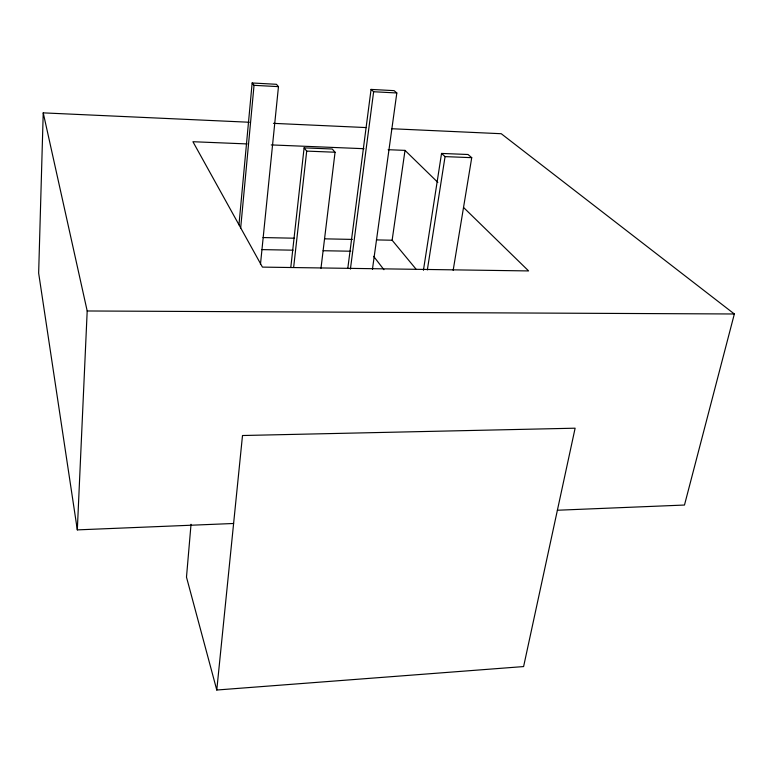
<?xml version="1.0" encoding="UTF-8"?>
<svg xmlns="http://www.w3.org/2000/svg" width="773" height="773" viewBox="0 0 773 773"><rect width="100%" height="100%" fill="white"/><g stroke="black" fill="none" stroke-linecap="round" stroke-linejoin="round"><path stroke-width="1.16" d="M249.331 122.25L43.23 112.868L38.65 273.091L77.319 529.882L233.61 523.485M77.319 529.882L87.194 310.978L43.23 112.868M191.028 524.287L186.486 577.141L216.778 690.018L523.601 666.568L575.122 428.194L242.5 435.518L216.778 690.018M238.963 224.779L252.153 82.982L276.434 84.296L278.464 86.634L260.453 264.453M240.654 228.219L254.037 85.33L252.153 82.982M290.783 267.535L304.098 147.865L332.264 149.005L335.057 152.233L320.979 268.289M293.663 267.265L306.697 151.102L304.098 147.865M347.821 268.154L371.069 89.407L394.124 90.654L396.82 92.973L372.441 269.304M350.401 269.11L373.63 91.736L371.069 89.407M415.903 268.965L392.133 240.229L405.013 150.387L388.143 149.691M423.43 270.279L441.547 153.431L468.051 154.503L471.733 157.673L453.162 270.318M427.343 269.922L445.055 156.61L441.547 153.431M391.553 128.724L501.242 133.719L734.35 313.983L684.482 505.04L557.391 510.238M87.194 310.978L734.35 313.983M261.854 249.611L293.093 250.181M323.124 250.723L350.758 251.225M263.004 237.562L294.378 238.21M324.554 238.838L352.304 239.408M376.441 239.91L392.133 240.229M306.697 151.102L335.057 152.233M445.055 156.61L471.733 157.673M247.157 143.933L192.931 141.72L262.434 267.11L528.616 270.927L463.79 207.705M271.255 144.918L364.044 148.706M273.439 123.351L366.247 127.574M254.037 85.33L278.464 86.634M373.63 91.736L396.82 92.973M405.013 150.387L437.856 182.418M373.649 256.346L383.93 269.709"/></g></svg>
